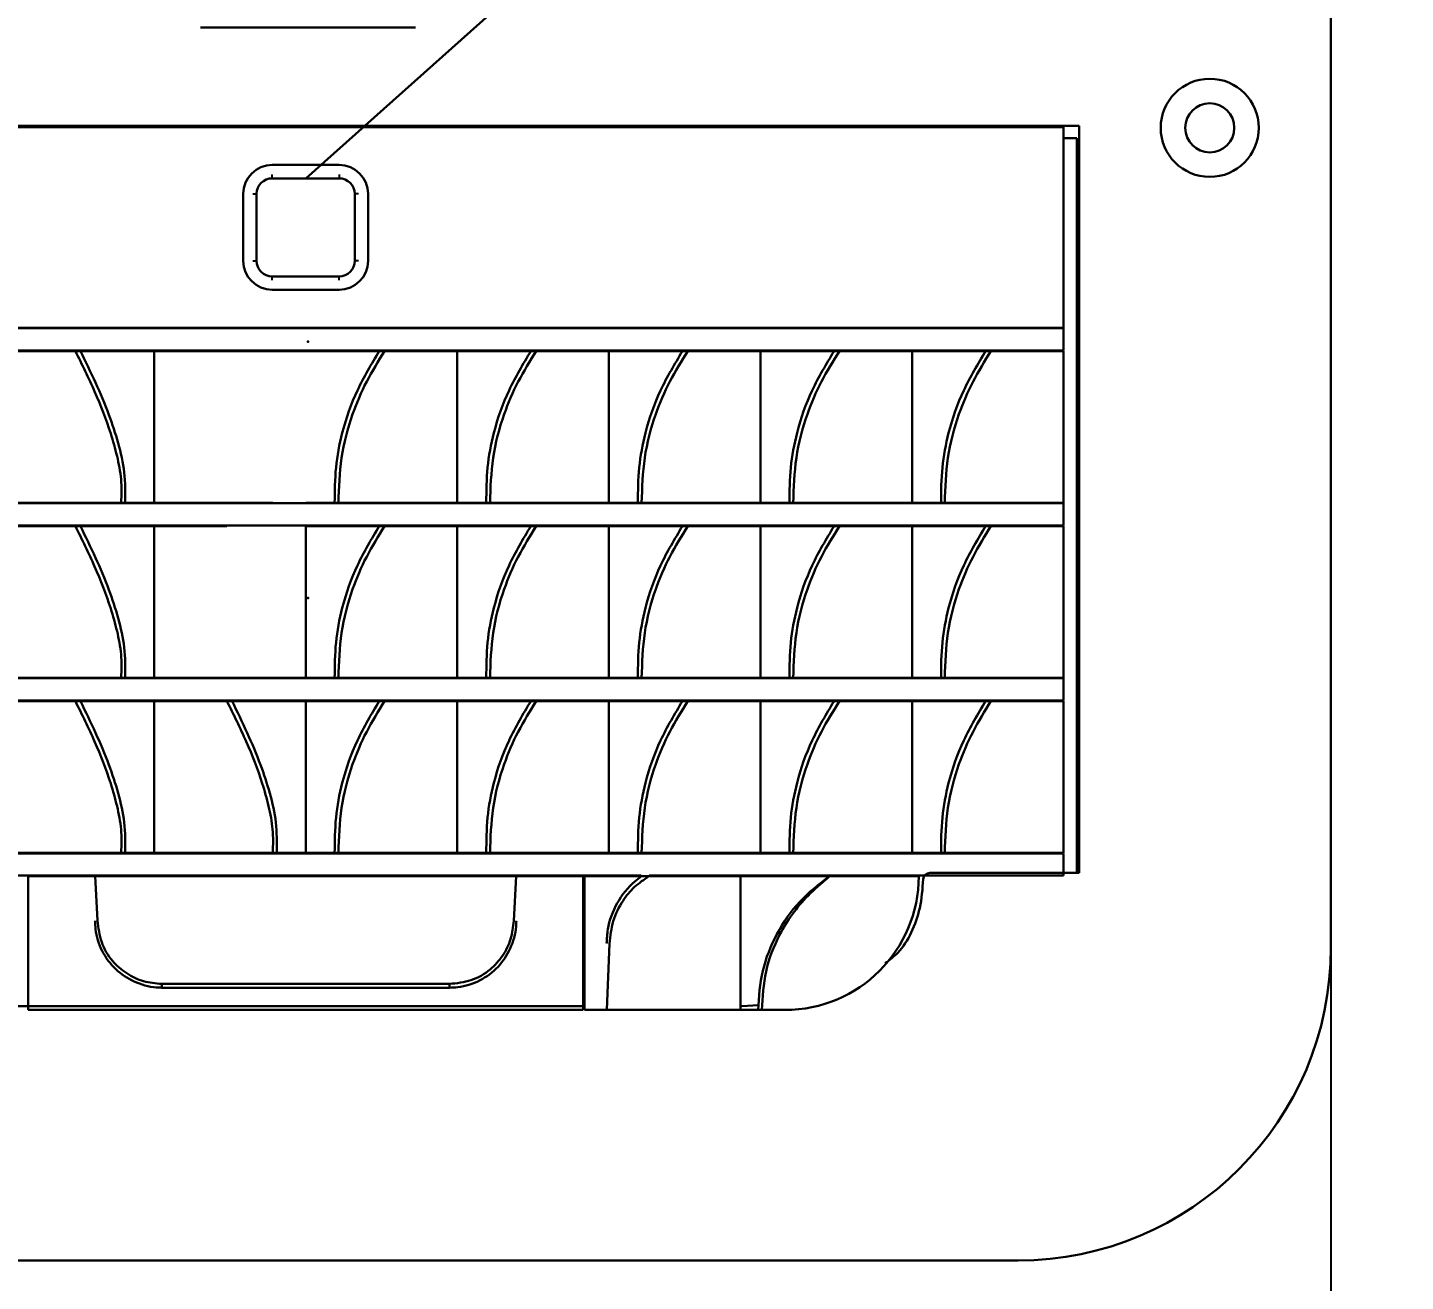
# Model space of a CAD drawing. Header units: millimetres. Extents: x 318 to 879, y 422 to 911.
# Drawn here: x 585 to 708.6, y 496.5 to 609 of the extents above; entities that cross this region are included whole.
import ezdxf

# ---------------------------------------------------------------- set-up
doc = ezdxf.new("R2010")
doc.units = ezdxf.units.MM
doc.header["$PDSIZE"] = -1
doc.dimstyles.new('ISO-25', dxfattribs={"dimtxt": 2.5, "dimasz": 2.5, "dimexe": 1.25, "dimexo": 0.625, "dimtad": 1, "dimtxsty": 'Standard', "dimcen": 2.5, "dimadec": 0, "dimazin": 0, "dimtfac": 1, "dimtmove": 0, "dimatfit": 3, "dimfxl": 1, "dimarcsym": 0})

# ---------------------------------------------------------------- blocks, each defined once
blk = doc.blocks.new('*D2')
at = {"color": 0, "lineweight": -2}
for p, q in [((518.38, 546.14), (518.38, 421.68)), ((701.93, 546.14), (701.93, 421.68)), ((522.46, 423.68), (697.85, 423.68))]:
    blk.add_line(p, q, dxfattribs=at)
at = {"color": 0}
for points in [[(522.46, 424.36), (522.46, 423), (518.38, 423.68)], [(697.85, 423), (697.85, 424.36), (701.93, 423.68)]]:
    blk.add_solid(points, dxfattribs=at)
at = {"layer": 'Defpoints', "color": 0}
for p in [(518.38, 546.14), (701.93, 546.14), (701.93, 423.68)]:
    blk.add_point(p, dxfattribs=at)
at = {"color": 0, "lineweight": 30, "insert": (610.16, 427.25), "char_height": 3.5, "attachment_point": 5}
blk.add_mtext('91,8', dxfattribs=at)

msp = doc.modelspace()

# ---------------------------------------------------------------- linework, layer by layer
at = {"color": 7, "linetype": 'Continuous', "lineweight": 30, "true_color": 0xffffff}
for p, q in [((701.93, 526.45), (701.93, 774.24)), ((600.5, 608.97), (619.8, 608.97)), ((679.34, 600.15), (540.98, 600.15)), ((677.95, 600.05), (541.95, 600.05)), ((600.44, 600.15), (600.44, 600.05)), ((677.95, 582.05), (677.95, 600.05)), ((679.34, 533.15), (679.34, 600.15)), ((679.14, 599.05), (677.95, 599.05)), ((679.14, 533.15), (679.14, 599.05)), ((612.95, 596.65), (606.95, 596.65)), ((606.95, 595.45), (612.95, 595.45)), ((604.35, 594.05), (604.35, 588.05)), ((605.55, 588.05), (605.55, 594.05)), ((614.35, 594.05), (614.35, 588.05)), ((615.55, 588.05), (615.55, 594.05)), ((612.95, 586.65), (606.95, 586.65)), ((612.95, 585.45), (606.95, 585.45)), ((679.14, 584.11), (679.21, 584.11)), ((679.21, 583.6), (679.14, 583.59)), ((679.21, 584.11), (679.21, 584.07)), ((679.21, 584.07), (679.25, 584.07)), ((679.21, 583.6), (679.21, 584.07)), ((679.21, 581.41), (679.21, 583.6)), ((679.23, 583.61), (679.23, 583.62)), ((679.23, 583.61), (679.23, 581.41)), ((679.23, 583.51), (679.25, 583.51)), ((679.24, 583.61), (679.25, 583.61)), ((679.25, 584.07), (679.25, 583.61)), ((679.25, 583.61), (679.25, 583.61)), ((679.25, 583.51), (679.25, 583.61)), ((541.95, 582.05), (677.95, 582.05)), ((677.95, 582), (541.95, 582)), ((677.95, 580), (677.95, 582)), ((679.21, 581.41), (679.14, 581.43)), ((679.21, 580.95), (679.21, 581.41)), ((679.25, 581.51), (679.23, 581.51)), ((679.23, 581.4), (679.23, 581.41)), ((679.24, 581.4), (679.25, 581.4)), ((679.25, 581.51), (679.25, 581.41)), ((679.25, 581.41), (679.25, 580.95)), ((679.25, 581.4), (679.25, 581.4)), ((541.95, 580), (677.95, 580)), ((589.29, 579.95), (582.75, 579.95)), ((596.35, 579.95), (589.75, 579.95)), ((596.35, 579.95), (596.35, 566.35)), ((602.89, 579.95), (596.35, 579.95)), ((609.95, 579.95), (603.35, 579.95)), ((616.55, 579.95), (609.95, 579.95)), ((623.55, 579.95), (617.03, 579.95)), ((623.55, 566.35), (623.55, 579.95)), ((630.15, 579.95), (623.55, 579.95)), ((637.15, 579.95), (630.63, 579.95)), ((637.15, 566.35), (637.15, 579.95)), ((643.75, 579.95), (637.15, 579.95)), ((650.75, 579.95), (644.23, 579.95)), ((650.75, 566.35), (650.75, 579.95)), ((657.35, 579.95), (650.75, 579.95)), ((664.35, 579.95), (657.83, 579.95)), ((664.35, 566.35), (664.35, 579.95)), ((670.95, 579.95), (664.35, 579.95)), ((677.95, 579.95), (671.43, 579.95)), ((677.95, 566.35), (677.95, 579.95)), ((679.21, 580.91), (679.14, 580.91)), ((679.21, 580.91), (679.21, 580.95)), ((679.25, 580.95), (679.21, 580.95)), ((677.95, 566.3), (541.95, 566.3)), ((582.75, 566.35), (593.4, 566.35)), ((593.75, 566.35), (596.35, 566.35)), ((596.35, 566.35), (607, 566.35)), ((609.95, 566.35), (612.55, 566.35)), ((612.89, 566.35), (623.55, 566.35)), ((623.55, 566.35), (626.15, 566.35)), ((626.49, 566.35), (637.15, 566.35)), ((637.15, 566.35), (639.75, 566.35)), ((640.09, 566.35), (650.75, 566.35)), ((650.75, 566.35), (653.35, 566.35)), ((653.69, 566.35), (664.35, 566.35)), ((664.35, 566.35), (666.95, 566.35)), ((667.29, 566.35), (677.95, 566.35)), ((677.95, 564.3), (677.95, 566.3)), ((541.95, 564.3), (677.95, 564.3)), ((589.29, 564.25), (582.75, 564.25)), ((596.35, 564.25), (589.75, 564.25)), ((596.35, 564.25), (596.35, 550.65)), ((602.89, 564.25), (596.35, 564.25)), ((609.95, 564.25), (609.95, 550.65)), ((616.55, 564.25), (609.95, 564.25)), ((623.55, 564.25), (617.03, 564.25)), ((630.15, 564.25), (623.55, 564.25)), ((623.55, 550.65), (623.55, 564.25)), ((637.15, 564.25), (630.63, 564.25)), ((637.15, 550.65), (637.15, 564.25)), ((643.75, 564.25), (637.15, 564.25)), ((650.75, 564.25), (644.23, 564.25)), ((650.75, 550.65), (650.75, 564.25)), ((657.35, 564.25), (650.75, 564.25)), ((664.35, 564.25), (657.83, 564.25)), ((664.35, 550.65), (664.35, 564.25)), ((670.95, 564.25), (664.35, 564.25)), ((677.95, 564.25), (671.43, 564.25)), ((677.95, 550.65), (677.95, 564.25)), ((677.95, 550.6), (541.95, 550.6)), ((582.75, 550.65), (593.4, 550.65)), ((593.75, 550.65), (596.35, 550.65)), ((596.35, 550.65), (607, 550.65)), ((607.35, 550.65), (609.95, 550.65)), ((609.95, 550.65), (612.55, 550.65)), ((612.89, 550.65), (623.55, 550.65)), ((623.55, 550.65), (626.15, 550.65)), ((626.49, 550.65), (637.15, 550.65)), ((637.15, 550.65), (639.75, 550.65)), ((640.09, 550.65), (650.75, 550.65)), ((650.75, 550.65), (653.35, 550.65)), ((653.69, 550.65), (664.35, 550.65)), ((664.35, 550.65), (666.95, 550.65)), ((667.29, 550.65), (677.95, 550.65)), ((677.95, 548.6), (677.95, 550.6)), ((679.16, 550.64), (679.34, 550.64)), ((679.19, 550.59), (679.19, 533.15)), ((679.34, 550.59), (679.19, 550.59)), ((541.95, 548.6), (677.95, 548.6)), ((589.29, 548.55), (582.75, 548.55)), ((596.35, 548.55), (589.75, 548.55)), ((596.35, 548.55), (596.35, 534.95)), ((602.89, 548.55), (596.35, 548.55)), ((609.95, 548.55), (603.35, 548.55)), ((609.95, 548.55), (609.95, 534.95)), ((616.55, 548.55), (609.95, 548.55)), ((623.55, 548.55), (617.03, 548.55)), ((623.55, 534.95), (623.55, 548.55)), ((630.15, 548.55), (623.55, 548.55)), ((637.15, 548.55), (630.63, 548.55)), ((637.15, 534.95), (637.15, 548.55)), ((643.75, 548.55), (637.15, 548.55)), ((650.75, 548.55), (644.23, 548.55)), ((650.75, 534.95), (650.75, 548.55)), ((657.35, 548.55), (650.75, 548.55)), ((664.35, 548.55), (657.83, 548.55)), ((664.35, 534.95), (664.35, 548.55)), ((670.95, 548.55), (664.35, 548.55)), ((677.95, 548.55), (671.43, 548.55)), ((677.95, 534.95), (677.95, 548.55)), ((677.95, 534.9), (541.95, 534.9)), ((582.75, 534.95), (593.4, 534.95)), ((593.75, 534.95), (596.35, 534.95)), ((596.35, 534.95), (607, 534.95)), ((607.35, 534.95), (609.95, 534.95)), ((609.95, 534.95), (612.55, 534.95)), ((612.89, 534.95), (623.55, 534.95)), ((623.55, 534.95), (626.15, 534.95)), ((626.49, 534.95), (637.15, 534.95)), ((637.15, 534.95), (639.75, 534.95)), ((640.09, 534.95), (650.75, 534.95)), ((650.75, 534.95), (653.35, 534.95)), ((653.69, 534.95), (664.35, 534.95)), ((664.35, 534.95), (666.95, 534.95)), ((667.29, 534.95), (677.95, 534.95)), ((677.95, 532.9), (677.95, 534.9)), ((541.95, 532.9), (640.04, 532.9)), ((585.05, 532.85), (585.05, 520.85)), ((591.05, 532.85), (585.05, 532.85)), ((628.84, 532.85), (591.05, 532.85)), ((591.06, 532.85), (591.27, 528.87)), ((628.62, 528.86), (628.84, 532.85)), ((634.85, 532.85), (628.85, 532.85)), ((634.85, 520.85), (634.85, 532.85)), ((634.95, 532.85), (634.95, 520.85)), ((640.08, 532.85), (634.95, 532.85)), ((648.95, 532.85), (640.74, 532.85)), ((640.78, 532.9), (677.95, 532.9)), ((648.95, 520.85), (648.95, 532.85)), ((656.95, 532.85), (648.95, 532.85)), ((648.95, 532.85), (648.95, 520.85)), ((664.95, 532.85), (656.95, 532.85)), ((679.34, 533.15), (665.95, 533.15)), ((637.22, 526.8), (636.96, 520.85)), ((622.85, 523.19), (597.05, 523.19)), ((597.05, 522.85), (622.85, 522.85)), ((634.95, 521.2), (582.92, 521.2)), ((585.05, 520.85), (634.85, 520.85)), ((634.95, 520.85), (636.95, 520.85)), ((636.95, 520.85), (648.95, 520.85)), ((649.08, 521.2), (648.95, 521.2)), ((648.95, 520.85), (650.53, 520.85)), ((650.58, 521.28), (649.08, 521.2)), ((650.88, 520.85), (652.95, 520.85)), ((673.86, 498.37), (546.46, 498.37)), ((673.86, 498.37), (546.46, 498.37)), ((546.46, 498.37), (673.86, 498.37)), ((657.4, 498.37), (546.46, 498.37)), ((657.4, 498.37), (657.4, 498.37)), ((657.4, 498.37), (658.4, 498.37)), ((658.4, 498.37), (671.32, 498.37)), ((671.32, 498.37), (672.32, 498.37)), ((673.86, 498.37), (672.32, 498.37)), ((672.32, 498.37), (672.32, 498.37))]:
    msp.add_line(p, q, dxfattribs=at)
at = {"color": 7, "lineweight": 30, "true_color": 0xffffff}
msp.add_line((609.95, 595.45), (708.62, 683.48), dxfattribs=at)
at = {"color": 7, "linetype": 'Continuous', "lineweight": 25, "true_color": 0xffffff}
for p, q in [((606.95, 595.45), (606.95, 595.78)), ((612.95, 595.78), (612.95, 595.45)), ((605.22, 594.05), (605.55, 594.05)), ((614.68, 594.05), (614.35, 594.05)), ((605.22, 588.05), (605.55, 588.05)), ((614.68, 588.05), (614.35, 588.05)), ((606.95, 586.32), (606.95, 586.65)), ((612.95, 586.32), (612.95, 586.65)), ((679.21, 584.07), (679.14, 584.07)), ((679.14, 580.95), (679.21, 580.95)), ((658.4, 498.37), (658.4, 498.37)), ((671.32, 498.37), (671.32, 498.37))]:
    msp.add_line(p, q, dxfattribs=at)
at = {"color": 7, "linetype": 'Continuous', "lineweight": 30, "true_color": 0xffffff}
for radius in [4.4, 2.2]:
    msp.add_circle((691.06, 599.98), radius, dxfattribs=at)
for centre, radius, start, end in [((606.95, 594.05), 2.6, 90, 180), ((612.95, 594.05), 2.6, 0, 90), ((606.95, 594.05), 1.4, 90, 180), ((612.95, 594.05), 1.4, 0, 90), ((606.95, 588.05), 2.6, 180, 270), ((606.95, 588.05), 1.4, 180, 270), ((612.95, 588.05), 2.6, 270, 0), ((612.95, 588.05), 1.4, 270, 0), ((679.21, 584.07), 0.04, 359.9999, 89.9999), ((679.21, 580.95), 0.04, 269.9999, 359.9999), ((679.16, 550.62), 0.0254, 89.9999, 157.7227), ((652.95, 532.85), 12, 270, 0), ((665.95, 532.55), 0.6, 90, 178.009), ((673.86, 526.45), 28.07, 270.0001, 0)]:
    msp.add_arc(centre, radius, start, end, dxfattribs=at)
for points, knots in [([(679.23, 583.61), (679.23, 583.61), (679.22, 583.61), (679.21, 583.61), (679.21, 583.6)], [0, 0, 0, 0, 0.558486, 1, 1, 1, 1]), ([(679.24, 583.61), (679.24, 583.61), (679.24, 583.62), (679.23, 583.62), (679.23, 583.62)], [0, 0, 0, 0, 0.559859, 1, 1, 1, 1]), ([(679.23, 583.61), (679.23, 583.61), (679.23, 583.61), (679.23, 583.61), (679.23, 583.61)], [0, 0, 0, 0, 0.560105, 1, 1, 1, 1]), ([(679.25, 583.61), (679.25, 583.61), (679.24, 583.61), (679.24, 583.61), (679.24, 583.61)], [0, 0, 0, 0, 0.56, 1, 1, 1, 1]), ([(679.24, 583.61), (679.24, 583.61), (679.24, 583.61), (679.24, 583.61), (679.24, 583.61)], [0, 0, 0, 0, 0.560011, 1, 1, 1, 1]), ([(679.25, 583.61), (679.25, 583.61), (679.25, 583.61), (679.25, 583.61), (679.25, 583.61)], [0, 0, 0, 0, 0.560034, 1, 1, 1, 1]), ([(679.23, 581.41), (679.23, 581.41), (679.22, 581.41), (679.21, 581.41), (679.21, 581.41)], [0, 0, 0, 0, 0.558396, 1, 1, 1, 1]), ([(679.23, 581.41), (679.23, 581.41), (679.23, 581.41), (679.23, 581.41), (679.23, 581.41)], [0, 0, 0, 0, 0.559806, 1, 1, 1, 1]), ([(679.24, 581.4), (679.24, 581.4), (679.24, 581.4), (679.23, 581.4), (679.23, 581.4)], [0, 0, 0, 0, 0.559819, 1, 1, 1, 1]), ([(679.25, 581.4), (679.25, 581.4), (679.24, 581.4), (679.24, 581.4), (679.24, 581.4)], [0, 0, 0, 0, 0.56, 1, 1, 1, 1]), ([(679.24, 581.4), (679.24, 581.4), (679.24, 581.4), (679.24, 581.4), (679.24, 581.4)], [0, 0, 0, 0, 0.559989, 1, 1, 1, 1]), ([(679.25, 581.41), (679.25, 581.41), (679.25, 581.41), (679.25, 581.4), (679.25, 581.4)], [0, 0, 0, 0, 0.559975, 1, 1, 1, 1]), ([(589.29, 579.95), (589.88, 578.75), (591.07, 576.35), (592.31, 573.19), (593.05, 570.54), (593.46, 568.46), (593.42, 567.06), (593.4, 566.35)], [0, 0, 0, 0, 0.279965, 0.559927, 0.706463, 0.853493, 1, 1, 1, 1]), ([(589.75, 579.95), (589.74, 579.95), (589.72, 579.95), (589.63, 579.95), (589.52, 579.95), (589.4, 579.95), (589.32, 579.95), (589.29, 579.95)], [0, 0, 0, 0, 0.2042614, 0.4077103, 0.6295516, 0.8633223, 1, 1, 1, 1]), ([(593.75, 566.35), (593.76, 567.26), (593.79, 569.07), (593.16, 571.71), (591.96, 575.39), (590.66, 578.07), (589.75, 579.95)], [0, 0, 0, 0, 0.189429, 0.377229, 0.563353, 1, 1, 1, 1]), ([(603.35, 579.95), (603.34, 579.95), (603.32, 579.95), (603.23, 579.95), (603.12, 579.95), (603, 579.95), (602.92, 579.95), (602.89, 579.95)], [0, 0, 0, 0, 0.2042614, 0.4077103, 0.6295516, 0.8633223, 1, 1, 1, 1]), ([(616.55, 579.95), (615.86, 578.8), (614.47, 576.49), (613.22, 572.93), (612.58, 569.52), (612.56, 567.41), (612.55, 566.35)], [0, 0, 0, 0, 0.279909, 0.560772, 0.780835, 1, 1, 1, 1]), ([(612.89, 566.35), (612.93, 567.7), (613.02, 570.4), (613.98, 574.05), (615.35, 577.25), (616.47, 579.05), (617.03, 579.95)], [0, 0, 0, 0, 0.279205, 0.559243, 0.779787, 1, 1, 1, 1]), ([(617.03, 579.95), (616.97, 579.95), (616.84, 579.95), (616.68, 579.95), (616.58, 579.95), (616.56, 579.95), (616.55, 579.95)], [0, 0, 0, 0, 0.294995, 0.589046, 0.840015, 1, 1, 1, 1]), ([(630.15, 579.95), (629.46, 578.8), (628.07, 576.49), (626.82, 572.93), (626.18, 569.52), (626.16, 567.41), (626.15, 566.35)], [0, 0, 0, 0, 0.279909, 0.560772, 0.780835, 1, 1, 1, 1]), ([(626.49, 566.35), (626.53, 567.7), (626.62, 570.4), (627.58, 574.05), (628.95, 577.25), (630.07, 579.05), (630.63, 579.95)], [0, 0, 0, 0, 0.279205, 0.559243, 0.779787, 1, 1, 1, 1]), ([(630.63, 579.95), (630.57, 579.95), (630.44, 579.95), (630.28, 579.95), (630.18, 579.95), (630.16, 579.95), (630.15, 579.95)], [0, 0, 0, 0, 0.294995, 0.589046, 0.840015, 1, 1, 1, 1]), ([(643.75, 579.95), (643.06, 578.8), (641.67, 576.49), (640.42, 572.93), (639.78, 569.52), (639.76, 567.41), (639.75, 566.35)], [0, 0, 0, 0, 0.279909, 0.560772, 0.780835, 1, 1, 1, 1]), ([(640.09, 566.35), (640.13, 567.7), (640.22, 570.4), (641.18, 574.05), (642.55, 577.25), (643.67, 579.05), (644.23, 579.95)], [0, 0, 0, 0, 0.279205, 0.5592434, 0.7797866, 1, 1, 1, 1]), ([(644.23, 579.95), (644.17, 579.95), (644.04, 579.95), (643.88, 579.95), (643.78, 579.95), (643.76, 579.95), (643.75, 579.95)], [0, 0, 0, 0, 0.294995, 0.589046, 0.840015, 1, 1, 1, 1]), ([(657.35, 579.95), (656.66, 578.8), (655.27, 576.49), (654.02, 572.93), (653.38, 569.52), (653.36, 567.41), (653.35, 566.35)], [0, 0, 0, 0, 0.279909, 0.560772, 0.780835, 1, 1, 1, 1]), ([(653.69, 566.35), (653.73, 567.7), (653.82, 570.4), (654.78, 574.05), (656.15, 577.25), (657.27, 579.05), (657.83, 579.95)], [0, 0, 0, 0, 0.279205, 0.559243, 0.779787, 1, 1, 1, 1]), ([(657.83, 579.95), (657.77, 579.95), (657.64, 579.95), (657.48, 579.95), (657.38, 579.95), (657.36, 579.95), (657.35, 579.95)], [0, 0, 0, 0, 0.294995, 0.589046, 0.840015, 1, 1, 1, 1]), ([(670.95, 579.95), (670.26, 578.8), (668.87, 576.49), (667.62, 572.93), (666.98, 569.52), (666.96, 567.41), (666.95, 566.35)], [0, 0, 0, 0, 0.279909, 0.560772, 0.780835, 1, 1, 1, 1]), ([(667.29, 566.35), (667.33, 567.7), (667.42, 570.4), (668.38, 574.05), (669.75, 577.25), (670.87, 579.05), (671.43, 579.95)], [0, 0, 0, 0, 0.279205, 0.559243, 0.779787, 1, 1, 1, 1]), ([(671.43, 579.95), (671.37, 579.95), (671.24, 579.95), (671.08, 579.95), (670.98, 579.95), (670.96, 579.95), (670.95, 579.95)], [0, 0, 0, 0, 0.294995, 0.589046, 0.840015, 1, 1, 1, 1]), ([(593.4, 566.35), (593.45, 566.35), (593.54, 566.35), (593.66, 566.35), (593.72, 566.35), (593.75, 566.35)], [0, 0, 0, 0, 0.330069, 0.66029, 1, 1, 1, 1]), ([(612.55, 566.35), (612.57, 566.35), (612.62, 566.35), (612.73, 566.35), (612.83, 566.35), (612.89, 566.35)], [0, 0, 0, 0, 0.280323, 0.560977, 1, 1, 1, 1]), ([(626.15, 566.35), (626.17, 566.35), (626.22, 566.35), (626.33, 566.35), (626.43, 566.35), (626.49, 566.35)], [0, 0, 0, 0, 0.280323, 0.560977, 1, 1, 1, 1]), ([(639.75, 566.35), (639.77, 566.35), (639.82, 566.35), (639.93, 566.35), (640.03, 566.35), (640.09, 566.35)], [0, 0, 0, 0, 0.280323, 0.560977, 1, 1, 1, 1]), ([(653.35, 566.35), (653.37, 566.35), (653.42, 566.35), (653.53, 566.35), (653.63, 566.35), (653.69, 566.35)], [0, 0, 0, 0, 0.280323, 0.560977, 1, 1, 1, 1]), ([(666.95, 566.35), (666.97, 566.35), (667.02, 566.35), (667.13, 566.35), (667.23, 566.35), (667.29, 566.35)], [0, 0, 0, 0, 0.280323, 0.560977, 1, 1, 1, 1]), ([(589.29, 564.25), (589.88, 563.05), (591.07, 560.65), (592.31, 557.49), (593.05, 554.84), (593.46, 552.76), (593.42, 551.36), (593.4, 550.65)], [0, 0, 0, 0, 0.279965, 0.559927, 0.706463, 0.853493, 1, 1, 1, 1]), ([(589.75, 564.25), (589.74, 564.25), (589.72, 564.25), (589.63, 564.25), (589.52, 564.25), (589.4, 564.25), (589.32, 564.25), (589.29, 564.25)], [0, 0, 0, 0, 0.204261, 0.40771, 0.629552, 0.863322, 1, 1, 1, 1]), ([(593.75, 550.65), (593.76, 551.56), (593.79, 553.37), (593.16, 556.01), (591.96, 559.69), (590.66, 562.37), (589.75, 564.25)], [0, 0, 0, 0, 0.189429, 0.377229, 0.563353, 1, 1, 1, 1]), ([(616.55, 564.25), (615.86, 563.1), (614.47, 560.79), (613.22, 557.23), (612.58, 553.82), (612.56, 551.71), (612.55, 550.65)], [0, 0, 0, 0, 0.279909, 0.560772, 0.780835, 1, 1, 1, 1]), ([(612.89, 550.65), (612.93, 552), (613.02, 554.7), (613.98, 558.35), (615.35, 561.55), (616.47, 563.35), (617.03, 564.25)], [0, 0, 0, 0, 0.279205, 0.559243, 0.779787, 1, 1, 1, 1]), ([(617.03, 564.25), (616.97, 564.25), (616.84, 564.25), (616.68, 564.25), (616.58, 564.25), (616.56, 564.25), (616.55, 564.25)], [0, 0, 0, 0, 0.294995, 0.589046, 0.840015, 1, 1, 1, 1]), ([(630.15, 564.25), (629.46, 563.1), (628.07, 560.79), (626.82, 557.23), (626.18, 553.82), (626.16, 551.71), (626.15, 550.65)], [0, 0, 0, 0, 0.279909, 0.560772, 0.780835, 1, 1, 1, 1]), ([(626.49, 550.65), (626.53, 552), (626.62, 554.7), (627.58, 558.35), (628.95, 561.55), (630.07, 563.35), (630.63, 564.25)], [0, 0, 0, 0, 0.279205, 0.559243, 0.779787, 1, 1, 1, 1]), ([(630.63, 564.25), (630.57, 564.25), (630.44, 564.25), (630.28, 564.25), (630.18, 564.25), (630.16, 564.25), (630.15, 564.25)], [0, 0, 0, 0, 0.294995, 0.589046, 0.840015, 1, 1, 1, 1]), ([(643.75, 564.25), (643.06, 563.1), (641.67, 560.79), (640.42, 557.23), (639.78, 553.82), (639.76, 551.71), (639.75, 550.65)], [0, 0, 0, 0, 0.279909, 0.560772, 0.780835, 1, 1, 1, 1]), ([(640.09, 550.65), (640.13, 552), (640.22, 554.7), (641.18, 558.35), (642.55, 561.55), (643.67, 563.35), (644.23, 564.25)], [0, 0, 0, 0, 0.279205, 0.559243, 0.779787, 1, 1, 1, 1]), ([(644.23, 564.25), (644.17, 564.25), (644.04, 564.25), (643.88, 564.25), (643.78, 564.25), (643.76, 564.25), (643.75, 564.25)], [0, 0, 0, 0, 0.294995, 0.589046, 0.840015, 1, 1, 1, 1]), ([(657.35, 564.25), (656.66, 563.1), (655.27, 560.79), (654.02, 557.23), (653.38, 553.82), (653.36, 551.71), (653.35, 550.65)], [0, 0, 0, 0, 0.2799091, 0.5607725, 0.7808346, 1, 1, 1, 1]), ([(653.69, 550.65), (653.73, 552), (653.82, 554.7), (654.78, 558.35), (656.15, 561.55), (657.27, 563.35), (657.83, 564.25)], [0, 0, 0, 0, 0.279205, 0.559243, 0.779787, 1, 1, 1, 1]), ([(657.83, 564.25), (657.77, 564.25), (657.64, 564.25), (657.48, 564.25), (657.38, 564.25), (657.36, 564.25), (657.35, 564.25)], [0, 0, 0, 0, 0.294995, 0.589046, 0.840015, 1, 1, 1, 1]), ([(670.95, 564.25), (670.26, 563.1), (668.87, 560.79), (667.62, 557.23), (666.98, 553.82), (666.96, 551.71), (666.95, 550.65)], [0, 0, 0, 0, 0.279909, 0.560772, 0.780835, 1, 1, 1, 1]), ([(667.29, 550.65), (667.33, 552), (667.42, 554.7), (668.38, 558.35), (669.75, 561.55), (670.87, 563.35), (671.43, 564.25)], [0, 0, 0, 0, 0.279205, 0.5592434, 0.7797866, 1, 1, 1, 1]), ([(671.43, 564.25), (671.37, 564.25), (671.24, 564.25), (671.08, 564.25), (670.98, 564.25), (670.96, 564.25), (670.95, 564.25)], [0, 0, 0, 0, 0.294995, 0.589046, 0.840015, 1, 1, 1, 1]), ([(593.4, 550.65), (593.45, 550.65), (593.54, 550.65), (593.66, 550.65), (593.72, 550.65), (593.75, 550.65)], [0, 0, 0, 0, 0.330069, 0.66029, 1, 1, 1, 1]), ([(607, 550.65), (607.05, 550.65), (607.14, 550.65), (607.26, 550.65), (607.32, 550.65), (607.35, 550.65)], [0, 0, 0, 0, 0.330069, 0.66029, 1, 1, 1, 1]), ([(612.55, 550.65), (612.57, 550.65), (612.62, 550.65), (612.73, 550.65), (612.83, 550.65), (612.89, 550.65)], [0, 0, 0, 0, 0.280323, 0.560977, 1, 1, 1, 1]), ([(626.15, 550.65), (626.17, 550.65), (626.22, 550.65), (626.33, 550.65), (626.43, 550.65), (626.49, 550.65)], [0, 0, 0, 0, 0.2803226, 0.5609769, 1, 1, 1, 1]), ([(639.75, 550.65), (639.77, 550.65), (639.82, 550.65), (639.93, 550.65), (640.03, 550.65), (640.09, 550.65)], [0, 0, 0, 0, 0.280323, 0.560977, 1, 1, 1, 1]), ([(653.35, 550.65), (653.37, 550.65), (653.42, 550.65), (653.53, 550.65), (653.63, 550.65), (653.69, 550.65)], [0, 0, 0, 0, 0.280323, 0.560977, 1, 1, 1, 1]), ([(666.95, 550.65), (666.97, 550.65), (667.02, 550.65), (667.13, 550.65), (667.23, 550.65), (667.29, 550.65)], [0, 0, 0, 0, 0.280323, 0.560977, 1, 1, 1, 1]), ([(589.29, 548.55), (589.88, 547.35), (591.07, 544.95), (592.31, 541.79), (593.05, 539.14), (593.46, 537.06), (593.42, 535.66), (593.4, 534.95)], [0, 0, 0, 0, 0.279965, 0.559927, 0.706463, 0.853493, 1, 1, 1, 1]), ([(589.75, 548.55), (589.74, 548.55), (589.72, 548.55), (589.63, 548.55), (589.52, 548.55), (589.4, 548.55), (589.32, 548.55), (589.29, 548.55)], [0, 0, 0, 0, 0.2042614, 0.4077103, 0.6295516, 0.8633223, 1, 1, 1, 1]), ([(593.75, 534.95), (593.76, 535.86), (593.79, 537.67), (593.16, 540.31), (591.96, 543.99), (590.66, 546.67), (589.75, 548.55)], [0, 0, 0, 0, 0.1894295, 0.3772289, 0.5633528, 1, 1, 1, 1]), ([(602.89, 548.55), (603.48, 547.35), (604.67, 544.95), (605.91, 541.79), (606.65, 539.14), (607.06, 537.06), (607.02, 535.66), (607, 534.95)], [0, 0, 0, 0, 0.279965, 0.559927, 0.706463, 0.853493, 1, 1, 1, 1]), ([(603.35, 548.55), (603.34, 548.55), (603.32, 548.55), (603.23, 548.55), (603.12, 548.55), (603, 548.55), (602.92, 548.55), (602.89, 548.55)], [0, 0, 0, 0, 0.2042614, 0.4077103, 0.6295516, 0.8633223, 1, 1, 1, 1]), ([(607.35, 534.95), (607.36, 535.86), (607.39, 537.67), (606.76, 540.31), (605.56, 543.99), (604.26, 546.67), (603.35, 548.55)], [0, 0, 0, 0, 0.189429, 0.377229, 0.563353, 1, 1, 1, 1]), ([(616.55, 548.55), (615.86, 547.4), (614.47, 545.09), (613.22, 541.53), (612.58, 538.12), (612.56, 536.01), (612.55, 534.95)], [0, 0, 0, 0, 0.279909, 0.560772, 0.780835, 1, 1, 1, 1]), ([(612.89, 534.95), (612.93, 536.3), (613.02, 539), (613.98, 542.65), (615.35, 545.85), (616.47, 547.65), (617.03, 548.55)], [0, 0, 0, 0, 0.279205, 0.559243, 0.779787, 1, 1, 1, 1]), ([(617.03, 548.55), (616.97, 548.55), (616.84, 548.55), (616.68, 548.55), (616.58, 548.55), (616.56, 548.55), (616.55, 548.55)], [0, 0, 0, 0, 0.294995, 0.589046, 0.840015, 1, 1, 1, 1]), ([(630.15, 548.55), (629.46, 547.4), (628.07, 545.09), (626.82, 541.53), (626.18, 538.12), (626.16, 536.01), (626.15, 534.95)], [0, 0, 0, 0, 0.279909, 0.560772, 0.780835, 1, 1, 1, 1]), ([(626.49, 534.95), (626.53, 536.3), (626.62, 539), (627.58, 542.65), (628.95, 545.85), (630.07, 547.65), (630.63, 548.55)], [0, 0, 0, 0, 0.279205, 0.5592434, 0.7797866, 1, 1, 1, 1]), ([(630.63, 548.55), (630.57, 548.55), (630.44, 548.55), (630.28, 548.55), (630.18, 548.55), (630.16, 548.55), (630.15, 548.55)], [0, 0, 0, 0, 0.294995, 0.589046, 0.840015, 1, 1, 1, 1]), ([(643.75, 548.55), (643.06, 547.4), (641.67, 545.09), (640.42, 541.53), (639.78, 538.12), (639.76, 536.01), (639.75, 534.95)], [0, 0, 0, 0, 0.279909, 0.560772, 0.780835, 1, 1, 1, 1]), ([(640.09, 534.95), (640.13, 536.3), (640.22, 539), (641.18, 542.65), (642.55, 545.85), (643.67, 547.65), (644.23, 548.55)], [0, 0, 0, 0, 0.279205, 0.559243, 0.779787, 1, 1, 1, 1]), ([(644.23, 548.55), (644.17, 548.55), (644.04, 548.55), (643.88, 548.55), (643.78, 548.55), (643.76, 548.55), (643.75, 548.55)], [0, 0, 0, 0, 0.294995, 0.589046, 0.840015, 1, 1, 1, 1]), ([(657.35, 548.55), (656.66, 547.4), (655.27, 545.09), (654.02, 541.53), (653.38, 538.12), (653.36, 536.01), (653.35, 534.95)], [0, 0, 0, 0, 0.279909, 0.560772, 0.780835, 1, 1, 1, 1]), ([(653.69, 534.95), (653.73, 536.3), (653.82, 539), (654.78, 542.65), (656.15, 545.85), (657.27, 547.65), (657.83, 548.55)], [0, 0, 0, 0, 0.279205, 0.5592434, 0.7797866, 1, 1, 1, 1]), ([(657.83, 548.55), (657.77, 548.55), (657.64, 548.55), (657.48, 548.55), (657.38, 548.55), (657.36, 548.55), (657.35, 548.55)], [0, 0, 0, 0, 0.294995, 0.589046, 0.840015, 1, 1, 1, 1]), ([(670.95, 548.55), (670.26, 547.4), (668.87, 545.09), (667.62, 541.53), (666.98, 538.12), (666.96, 536.01), (666.95, 534.95)], [0, 0, 0, 0, 0.279909, 0.560772, 0.780835, 1, 1, 1, 1]), ([(667.29, 534.95), (667.33, 536.3), (667.42, 539), (668.38, 542.65), (669.75, 545.85), (670.87, 547.65), (671.43, 548.55)], [0, 0, 0, 0, 0.279205, 0.5592434, 0.7797866, 1, 1, 1, 1]), ([(671.43, 548.55), (671.37, 548.55), (671.24, 548.55), (671.08, 548.55), (670.98, 548.55), (670.96, 548.55), (670.95, 548.55)], [0, 0, 0, 0, 0.294995, 0.589046, 0.840015, 1, 1, 1, 1]), ([(593.4, 534.95), (593.45, 534.95), (593.54, 534.95), (593.66, 534.95), (593.72, 534.95), (593.75, 534.95)], [0, 0, 0, 0, 0.330069, 0.66029, 1, 1, 1, 1]), ([(607, 534.95), (607.05, 534.95), (607.14, 534.95), (607.26, 534.95), (607.32, 534.95), (607.35, 534.95)], [0, 0, 0, 0, 0.330069, 0.66029, 1, 1, 1, 1]), ([(612.55, 534.95), (612.57, 534.95), (612.62, 534.95), (612.73, 534.95), (612.83, 534.95), (612.89, 534.95)], [0, 0, 0, 0, 0.280323, 0.560977, 1, 1, 1, 1]), ([(626.15, 534.95), (626.17, 534.95), (626.22, 534.95), (626.33, 534.95), (626.43, 534.95), (626.49, 534.95)], [0, 0, 0, 0, 0.280323, 0.560977, 1, 1, 1, 1]), ([(639.75, 534.95), (639.77, 534.95), (639.82, 534.95), (639.93, 534.95), (640.03, 534.95), (640.09, 534.95)], [0, 0, 0, 0, 0.280323, 0.560977, 1, 1, 1, 1]), ([(653.35, 534.95), (653.37, 534.95), (653.42, 534.95), (653.53, 534.95), (653.63, 534.95), (653.69, 534.95)], [0, 0, 0, 0, 0.280323, 0.560977, 1, 1, 1, 1]), ([(666.95, 534.95), (666.97, 534.95), (667.02, 534.95), (667.13, 534.95), (667.23, 534.95), (667.29, 534.95)], [0, 0, 0, 0, 0.280323, 0.560977, 1, 1, 1, 1]), ([(640.09, 532.85), (639.88, 532.7), (639.01, 532.04), (637.79, 530.5), (637.04, 528.5), (636.97, 527.23), (636.95, 526.8)], [0, 0, 0, 0, 0.109951, 0.46338, 0.816757, 1, 1, 1, 1]), ([(637.22, 526.8), (637.29, 527.48), (637.43, 528.84), (638.28, 530.57), (639.41, 531.94), (640.3, 532.55), (640.74, 532.85)], [0, 0, 0, 0, 0.279886, 0.559566, 0.779792, 1, 1, 1, 1]), ([(640.74, 532.85), (640.61, 532.85), (640.43, 532.85), (640.21, 532.85), (640.13, 532.85), (640.09, 532.85)], [0, 0, 0, 0, 0.556225, 0.772641, 1, 1, 1, 1]), ([(650.87, 520.85), (650.94, 522.02), (651.07, 524.35), (652.2, 527.23), (653.57, 529.47), (655.02, 531.2), (656.23, 532.22), (656.88, 532.78), (656.93, 532.83), (656.95, 532.85), (656.95, 532.85), (656.95, 532.85), (656.95, 532.85), (656.95, 532.85), (656.95, 532.85)], [0, 0, 0, 0, 0.24982, 0.500158, 0.656442, 0.812819, 0.984204, 0.995907, 0.998897, 0.999679, 0.999851, 0.999959, 0.999982, 1, 1, 1, 1]), ([(665.35, 532.57), (665.29, 531.7), (665.16, 530.06), (664.37, 527.81), (663.31, 526.07), (662.34, 525.34), (661.95, 525.04)], [0, 0, 0, 0, 0.304243, 0.575499, 0.828655, 1, 1, 1, 1]), ([(591.05, 528.85), (591.06, 528.6), (591.1, 527.67), (591.59, 526.09), (592.82, 524.44), (594.54, 523.3), (596.02, 522.88), (596.88, 522.86), (597.05, 522.85)], [0, 0, 0, 0, 0.080021, 0.298838, 0.517673, 0.725571, 0.946364, 1, 1, 1, 1]), ([(597.05, 523.19), (596.49, 523.24), (595.38, 523.34), (593.85, 524.08), (592.5, 525.25), (591.52, 526.9), (591.35, 528.22), (591.27, 528.87)], [0, 0, 0, 0, 0.186074, 0.373066, 0.559923, 0.780102, 1, 1, 1, 1]), ([(628.62, 528.86), (628.56, 528.3), (628.43, 527.19), (627.67, 525.68), (626.48, 524.35), (624.82, 523.39), (623.5, 523.25), (622.85, 523.19)], [0, 0, 0, 0, 0.186726, 0.373726, 0.560293, 0.780292, 1, 1, 1, 1]), ([(622.85, 522.85), (623.1, 522.86), (624.03, 522.9), (625.61, 523.4), (627.27, 524.62), (628.4, 526.34), (628.82, 527.83), (628.84, 528.68), (628.85, 528.85)], [0, 0, 0, 0, 0.079781, 0.298445, 0.517359, 0.725956, 0.945584, 1, 1, 1, 1]), ([(650.53, 520.85), (650.55, 520.85), (650.59, 520.85), (650.71, 520.85), (650.82, 520.85), (650.88, 520.85)], [0, 0, 0, 0, 0.280441, 0.561136, 1, 1, 1, 1])]:
    msp.add_open_spline(points, degree=3, knots=knots, dxfattribs=at)
for points in [[(656.95, 532.85), (656.01, 532.13), (654.14, 530.68), (652.12, 527.72), (650.78, 524.4), (650.61, 522.03), (650.53, 520.85)], [(597.05, 523.19), (597.05, 523.15), (597.05, 523.09), (597.05, 523), (597.05, 522.91), (597.05, 522.87), (597.05, 522.85)], [(622.85, 522.85), (622.85, 522.87), (622.85, 522.91), (622.85, 523), (622.85, 523.09), (622.85, 523.15), (622.85, 523.19)]]:
    msp.add_open_spline(points, degree=3, dxfattribs=at)
for p in [(610.16, 580.79), (610.16, 557.82)]:
    msp.add_point(p, dxfattribs=at)

# ---------------------------------------------------------------- dimensions: what is measured, and where the dimension line sits
at = {"color": 7, "lineweight": 30, "true_color": 0xffffff}
dim = msp.add_linear_dim(base=(701.93, 423.68), p1=(518.38, 546.14), p2=(701.93, 546.14), dimstyle='ISO-25', override={"dimtxt": 3.5, "dimasz": 4.08, "dimexe": 2, "dimexo": 0, "dimgap": 1.524, "dimtih": 1, "dimtoh": 1, "dimdec": 1, "dimlfac": 0.5, "dimzin": 0, "dimadec": 2, "dimtzin": 0}, dxfattribs=at)
dim.commit()
dim.dimension.update_dxf_attribs({"geometry": '*D2', "text_midpoint": (610.16, 427.25)})

doc.saveas('drawing.dxf')
